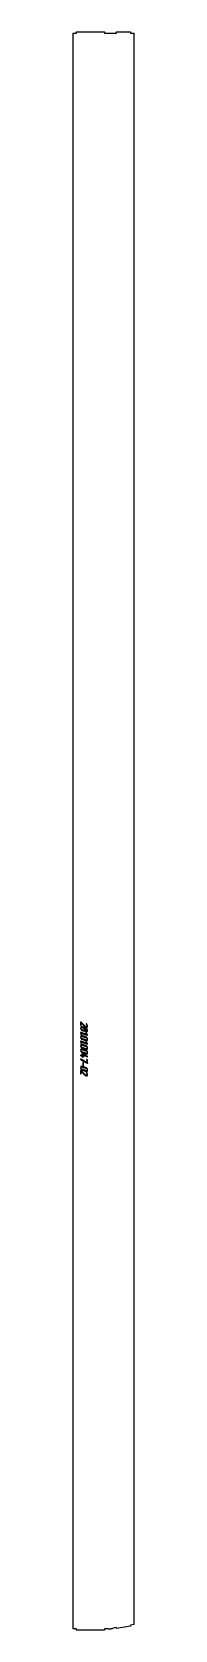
# Model space of a CAD drawing. Header units: millimetres. Extents: x 144 to 231, y 48 to 2310.
import ezdxf

# ---------------------------------------------------------------- set-up
doc = ezdxf.new("R2010")
doc.units = ezdxf.units.MM
doc.linetypes.add('K5LT_BASIC', pattern=[0])
doc.layers.add('Engraving', color=7, linetype='Continuous')

msp = doc.modelspace()

# ---------------------------------------------------------------- linework, layer by layer
at = {"color": 143, "linetype": 'K5LT_BASIC', "lineweight": 25, "true_color": 0x33acca}
for p, q in [((144.1, 2308), (144.1, 49.9)), ((144.1, 2308), (149.1, 2308)), ((149.1, 2308), (149.1, 2309.5)), ((149.1, 2309.5), (189.1, 2309.5)), ((189.1, 2309.5), (189.1, 2308)), ((189.1, 2308), (194.1, 2308)), ((194.1, 2308), (201.2, 2308)), ((201.2, 2308), (206.2, 2308)), ((206.2, 2308), (206.2, 2309.5)), ((206.2, 2309.5), (226.2, 2309.5)), ((226.2, 2309.5), (226.2, 2308)), ((226.2, 2308), (231.2, 2308)), ((231.2, 56.3), (231.2, 2308)), ((149.1, 49.9), (144.1, 49.9)), ((149.1, 48.4), (149.1, 49.9)), ((189.1, 48.4), (149.1, 48.4)), ((194.1, 49.9), (189.1, 49.9)), ((189.1, 49.9), (189.1, 48.4)), ((206.2, 51.9), (201.2, 51)), ((226.2, 53.9), (206.2, 50.4)), ((206.2, 50.4), (206.2, 51.9)), ((231.2, 56.3), (226.2, 55.4)), ((226.2, 55.4), (226.2, 53.9))]:
    msp.add_line(p, q, dxfattribs=at)
msp.add_open_spline([(194.1, 49.9), (194.4, 49.9), (195, 49.9), (195.9, 50), (196.7, 50.1), (197.6, 50.2), (198.5, 50.4), (199.4, 50.6), (200.3, 50.8), (200.9, 50.9), (201.2, 51)], degree=3, dxfattribs=at)
at = {"layer": 'Engraving', "color": 143, "linetype": 'K5LT_BASIC', "lineweight": 25, "true_color": 0x33acca}
for points, knots in [([(155.2, 904.2), (155.2, 906.3), (155.2, 908.4), (155.2, 908.5), (155.3, 908.6), (155.4, 908.7), (155.5, 908.6), (155.6, 908.6), (155.7, 908.5), (158.7, 905.6), (161.6, 902.6), (161.8, 902.5), (161.9, 902.4), (162, 902.3), (162.1, 902.2), (162.4, 902), (162.7, 901.9), (163.4, 901.7), (163.9, 902.1), (164.1, 902.3), (164.3, 902.6), (164.4, 902.9), (164.4, 903.2), (164.4, 903.7), (164.1, 904.2), (163.8, 904.7), (163.2, 905.2), (163.1, 905.3), (163, 905.4), (163, 905.5), (163, 905.6), (163, 905.8), (163, 905.9), (163.1, 905.9), (163.3, 905.9), (163.4, 905.8), (163.4, 905.8), (164.3, 905.2), (164.7, 904.4), (165.1, 903.7), (165.1, 903), (165.1, 902), (164.4, 901.4), (163.7, 900.8), (162.7, 901.2), (162.3, 901.3), (162, 901.5), (161.7, 901.7), (161.2, 902.1), (158.6, 904.8), (155.9, 907.5), (155.9, 905.7), (155.9, 903.9), (155.9, 903.8), (155.8, 903.7), (155.6, 903.6), (155.5, 903.7), (155.4, 903.7), (155.3, 903.9), (155.2, 904), (155.2, 904.2)], [0, 0, 0, 3.047826, 3.047826, 3.226196, 3.226196, 3.425035, 3.425035, 3.570989, 3.570989, 9.561221, 9.561221, 9.825724, 9.825724, 10.050668, 10.050668, 10.473601, 10.473601, 11.396415, 11.396415, 11.832946, 11.832946, 12.317549, 12.317549, 13.072233, 13.072233, 14.062635, 14.062635, 14.240973, 14.240973, 14.40613, 14.40613, 14.588981, 14.588981, 14.779051, 14.779051, 14.881829, 14.881829, 16.249197, 16.249197, 17.325971, 17.325971, 18.610175, 18.610175, 19.935785, 19.935785, 20.483021, 20.483021, 21.195978, 21.195978, 26.62229, 26.62229, 29.191003, 29.191003, 29.365522, 29.365522, 29.547183, 29.547183, 29.763638, 29.763638, 30, 30, 30]), ([(157.3, 896.7), (156.4, 897), (155.8, 897.8), (155.2, 898.7), (155.2, 899.6), (155.2, 899.9), (155.2, 900.3), (155.2, 901.1), (155.8, 901.5), (156.4, 902), (157.3, 901.7), (158, 901.4), (158.7, 901.2), (159.3, 901), (159.8, 900.6), (160.3, 900.1), (160.6, 899.4), (160.9, 899.7), (161.3, 899.7), (161.8, 899.8), (162.3, 899.6), (162.6, 899.5), (163, 899.4), (163.8, 899.1), (164.5, 898.3), (164.8, 897.8), (165, 897.4), (165, 897.2), (165.1, 897), (165.1, 896.9), (165.1, 896.8), (165.1, 896.7), (165.1, 896.6), (165.1, 895.7), (164.5, 895.2), (164.2, 895), (163.8, 895), (163.6, 895), (163.4, 895), (163.3, 895), (163.2, 895.1), (163.1, 895.1), (163, 895.1), (162.6, 895.3), (162.3, 895.4), (161.7, 895.6), (161.3, 895.9), (160.9, 896.2), (160.6, 896.7), (160.4, 896.3), (159.8, 896.2), (159.3, 896), (158.7, 896.2), (158, 896.5), (157.3, 896.7)], [0, 0, 0, 1.873598, 1.873598, 3.69261, 3.69261, 4.386884, 4.386884, 5.818535, 5.818535, 7.364988, 7.364988, 8.831065, 8.831065, 10.043454, 10.043454, 11.431214, 11.431214, 12.22177, 12.22177, 13.14885, 13.14885, 13.899491, 13.899491, 15.762312, 15.762312, 16.708293, 16.708293, 17.125443, 17.125443, 17.362221, 17.362221, 17.577677, 17.577677, 19.055802, 19.055802, 19.771228, 19.771228, 20.139764, 20.139764, 20.365597, 20.365597, 20.592941, 20.592941, 21.340886, 21.340886, 22.373032, 22.373032, 23.469845, 23.469845, 24.415003, 24.415003, 25.533412, 25.533412, 27, 27, 27]), ([(155.5, 893.1), (155.3, 893.2), (155.2, 893.3), (155.2, 893.4), (155.2, 893.6), (155.2, 893.6), (155.2, 893.8), (155.3, 893.9), (155.5, 893.8), (159.7, 892.4), (163.9, 891), (163.1, 892), (162.4, 893), (162.3, 893.1), (162.3, 893.3), (162.3, 893.4), (162.4, 893.5), (162.5, 893.6), (162.6, 893.5), (162.7, 893.5), (162.9, 893.3), (163.9, 891.9), (165, 890.5), (165.1, 890.3), (165.1, 890.2), (165.1, 890.1), (165, 890), (164.9, 889.9), (164.8, 890), (160.1, 891.5), (155.5, 893.1)], [0, 0, 0, 0.181151, 0.181151, 0.343934, 0.343934, 0.472146, 0.472146, 0.625059, 0.625059, 5.39951, 5.39951, 6.773407, 6.773407, 6.936544, 6.936544, 7.074093, 7.074093, 7.217588, 7.217588, 7.383484, 7.383484, 9.302301, 9.302301, 9.462957, 9.462957, 9.596849, 9.596849, 9.739807, 9.739807, 15, 15, 15]), ([(156.2, 891.3), (156.2, 891.1), (156.1, 891), (155.9, 890.9), (155.7, 890.9), (155.5, 891), (155.3, 891.2), (155.2, 891.4), (155.2, 891.7), (155.2, 891.9), (155.3, 892), (155.5, 892.1), (155.7, 892), (155.8, 892), (156, 891.8), (156.2, 891.6), (156.2, 891.3)], [0, 0, 0, 0.855828, 0.855828, 1.74556, 1.74556, 2.805969, 2.805969, 3.96496, 3.96496, 4.876932, 4.876932, 5.801755, 5.801755, 6.76801, 6.76801, 8, 8, 8]), ([(157.3, 884.3), (156.4, 884.6), (155.8, 885.4), (155.2, 886.2), (155.2, 887.1), (155.2, 887.5), (155.2, 887.8), (155.2, 888.7), (155.8, 889.1), (156.4, 889.6), (157.3, 889.3), (160.1, 888.3), (163, 887.3), (163.8, 887), (164.5, 886.2), (165.1, 885.4), (165.1, 884.5), (165.1, 884.1), (165.1, 883.8), (165.1, 882.9), (164.5, 882.5), (163.9, 882), (163, 882.3), (160.1, 883.3), (157.3, 884.3)], [0, 0, 0, 0.846521, 0.846521, 1.674424, 1.674424, 1.989042, 1.989042, 2.637777, 2.637777, 3.338641, 3.338641, 5.996422, 5.996422, 6.83575, 6.83575, 7.667338, 7.667338, 7.981955, 7.981955, 8.645972, 8.645972, 9.342219, 9.342219, 12, 12, 12]), ([(157.3, 897.4), (158, 897.2), (158.7, 896.9), (159.3, 896.7), (159.7, 897), (160.1, 897.3), (160.1, 897.9), (160.1, 898.2), (160.1, 898.6), (160.1, 899.2), (159.7, 899.7), (159.3, 900.3), (158.7, 900.5), (158, 900.7), (157.3, 901), (156.7, 901.2), (156.3, 900.9), (155.9, 900.6), (155.9, 900), (155.9, 899.7), (155.9, 899.3), (155.9, 898.7), (156.3, 898.2), (156.7, 897.6), (157.3, 897.4)], [0, 0, 0, 1.329406, 1.329406, 2.254108, 2.254108, 3.148824, 3.148824, 3.778355, 3.778355, 4.877538, 4.877538, 6.009386, 6.009386, 7.338792, 7.338792, 8.260968, 8.260968, 9.137189, 9.137189, 9.766721, 9.766721, 10.866842, 10.866842, 12, 12, 12]), ([(157.3, 885), (160.1, 884), (163, 883.1), (163.6, 882.9), (164, 883.1), (164.4, 883.4), (164.4, 884), (164.4, 884.4), (164.4, 884.7), (164.4, 885.3), (164, 885.9), (163.6, 886.4), (163, 886.6), (160.1, 887.6), (157.3, 888.5), (156.7, 888.7), (156.3, 888.5), (155.9, 888.2), (155.9, 887.6), (155.9, 887.2), (155.9, 886.9), (155.9, 886.3), (156.3, 885.8), (156.7, 885.2), (157.3, 885)], [0, 0, 0, 3.194824, 3.194824, 3.749556, 3.749556, 4.284872, 4.284872, 4.662943, 4.662943, 5.32312, 5.32312, 6.003067, 6.003067, 9.197891, 9.197891, 9.751896, 9.751896, 10.278148, 10.278148, 10.656218, 10.656218, 11.310094, 11.310094, 12, 12, 12]), ([(162.3, 896.1), (162.6, 896), (163, 895.8), (163.6, 895.6), (164, 895.9), (164.4, 896.2), (164.4, 896.8), (164.4, 897.4), (164, 897.9), (163.6, 898.5), (163, 898.7), (162.6, 898.8), (162.3, 898.9), (161.7, 899.1), (161.3, 898.9), (160.8, 898.6), (160.8, 898), (160.8, 897.4), (161.3, 896.9), (161.7, 896.3), (162.3, 896.1)], [0, 0, 0, 0.718951, 0.718951, 1.697337, 1.697337, 2.634709, 2.634709, 3.797866, 3.797866, 5.000561, 5.000561, 5.719512, 5.719512, 6.697901, 6.697901, 7.635273, 7.635273, 8.789173, 8.789173, 10, 10, 10]), ([(155.5, 880.7), (155.3, 880.7), (155.2, 880.9), (155.2, 881), (155.2, 881.1), (155.2, 881.2), (155.2, 881.4), (155.3, 881.4), (155.5, 881.4), (159.7, 879.9), (163.9, 878.5), (163.1, 879.5), (162.4, 880.6), (162.3, 880.7), (162.3, 880.8), (162.3, 881), (162.4, 881.1), (162.5, 881.1), (162.6, 881.1), (162.7, 881.1), (162.9, 880.9), (163.9, 879.5), (165, 878), (165.1, 877.9), (165.1, 877.8), (165.1, 877.6), (165, 877.5), (164.9, 877.5), (164.8, 877.5), (160.1, 879.1), (155.5, 880.7)], [0, 0, 0, 0.181151, 0.181151, 0.343934, 0.343934, 0.472146, 0.472146, 0.625059, 0.625059, 5.39951, 5.39951, 6.773407, 6.773407, 6.936544, 6.936544, 7.074093, 7.074093, 7.217588, 7.217588, 7.383484, 7.383484, 9.302301, 9.302301, 9.462957, 9.462957, 9.596849, 9.596849, 9.739807, 9.739807, 15, 15, 15]), ([(156.2, 878.9), (156.2, 878.7), (156.1, 878.5), (155.9, 878.4), (155.7, 878.5), (155.5, 878.6), (155.3, 878.8), (155.2, 879), (155.2, 879.2), (155.2, 879.5), (155.3, 879.6), (155.5, 879.6), (155.7, 879.6), (155.8, 879.5), (156, 879.3), (156.2, 879.1), (156.2, 878.9)], [0, 0, 0, 0.855828, 0.855828, 1.74556, 1.74556, 2.805969, 2.805969, 3.96496, 3.96496, 4.876932, 4.876932, 5.801755, 5.801755, 6.76801, 6.76801, 8, 8, 8]), ([(157.3, 871.8), (156.4, 872.1), (155.8, 873), (155.2, 873.8), (155.2, 874.7), (155.2, 875.1), (155.2, 875.4), (155.2, 876.2), (155.8, 876.7), (156.4, 877.1), (157.3, 876.8), (160.1, 875.9), (163, 874.9), (163.8, 874.6), (164.5, 873.8), (165.1, 872.9), (165.1, 872), (165.1, 871.7), (165.1, 871.3), (165.1, 870.4), (164.5, 870), (163.9, 869.6), (163, 869.9), (160.1, 870.9), (157.3, 871.8)], [0, 0, 0, 0.846521, 0.846521, 1.674424, 1.674424, 1.989042, 1.989042, 2.637777, 2.637777, 3.338641, 3.338641, 5.996422, 5.996422, 6.83575, 6.83575, 7.667338, 7.667338, 7.981955, 7.981955, 8.645972, 8.645972, 9.342219, 9.342219, 12, 12, 12]), ([(157.3, 865.5), (156.4, 865.8), (155.8, 866.6), (155.2, 867.5), (155.2, 868.3), (155.2, 868.7), (155.2, 869.1), (155.2, 869.9), (155.8, 870.3), (156.4, 870.8), (157.3, 870.5), (160.1, 869.5), (163, 868.5), (163.8, 868.2), (164.5, 867.4), (165.1, 866.6), (165.1, 865.7), (165.1, 865.3), (165.1, 865), (165.1, 864.1), (164.5, 863.7), (163.9, 863.3), (163, 863.6), (160.1, 864.5), (157.3, 865.5)], [0, 0, 0, 0.846521, 0.846521, 1.674424, 1.674424, 1.989042, 1.989042, 2.637777, 2.637777, 3.338641, 3.338641, 5.996422, 5.996422, 6.83575, 6.83575, 7.667338, 7.667338, 7.981955, 7.981955, 8.645972, 8.645972, 9.342219, 9.342219, 12, 12, 12]), ([(158, 860.3), (158, 859.8), (158, 859.3), (158, 859.1), (157.9, 859), (157.8, 859), (157.7, 859), (157.5, 859.1), (157.4, 859.2), (157.3, 859.3), (157.3, 859.5), (157.3, 860), (157.3, 860.6), (156.4, 860.9), (155.5, 861.2), (155.3, 861.2), (155.2, 861.4), (155.2, 861.5), (155.2, 861.6), (155.2, 861.7), (155.2, 861.9), (155.3, 861.9), (155.5, 861.9), (156.4, 861.6), (157.3, 861.3), (157.3, 862.5), (157.3, 863.8), (157.3, 863.9), (157.4, 864), (157.5, 864.1), (157.6, 864), (157.7, 864), (157.7, 864), (161.3, 862), (164.8, 860.1), (165, 860.1), (165, 859.9), (165.1, 859.8), (165.1, 859.7), (165.1, 859.6), (165, 859.5), (164.9, 859.4), (164.8, 859.4), (164.7, 859.5), (164.7, 859.5), (161.3, 861.3), (158, 863.1), (158, 862.1), (158, 861), (158.9, 860.7), (159.8, 860.4), (159.9, 860.4), (160, 860.2), (160.1, 860.1), (160.1, 860), (160.1, 859.8), (160.1, 859.7), (160, 859.7), (159.8, 859.7), (158.9, 860), (158, 860.3)], [0, 0, 0, 0.919271, 0.919271, 1.127707, 1.127707, 1.344577, 1.344577, 1.602992, 1.602992, 1.885279, 1.885279, 2.80455, 2.80455, 4.412203, 4.412203, 4.700056, 4.700056, 4.958613, 4.958613, 5.162261, 5.162261, 5.405251, 5.405251, 7.012904, 7.012904, 9.140618, 9.140618, 9.358167, 9.358167, 9.5736, 9.5736, 9.652851, 9.652851, 16.566261, 16.566261, 16.816195, 16.816195, 17.03414, 17.03414, 17.246724, 17.246724, 17.473684, 17.473684, 17.546543, 17.546543, 24.044603, 24.044603, 25.801161, 25.801161, 27.41337, 27.41337, 27.672909, 27.672909, 27.947247, 27.947247, 28.150404, 28.150404, 28.387791, 28.387791, 30, 30, 30]), ([(157.3, 872.5), (160.1, 871.6), (163, 870.6), (163.6, 870.4), (164, 870.7), (164.4, 871), (164.4, 871.6), (164.4, 871.9), (164.4, 872.3), (164.4, 872.9), (164, 873.4), (163.6, 874), (163, 874.2), (160.1, 875.1), (157.3, 876.1), (156.7, 876.3), (156.3, 876), (155.9, 875.7), (155.9, 875.2), (155.9, 874.8), (155.9, 874.5), (155.9, 873.9), (156.3, 873.3), (156.7, 872.8), (157.3, 872.5)], [0, 0, 0, 3.194824, 3.194824, 3.749556, 3.749556, 4.284872, 4.284872, 4.662943, 4.662943, 5.32312, 5.32312, 6.003067, 6.003067, 9.197891, 9.197891, 9.751896, 9.751896, 10.278148, 10.278148, 10.656218, 10.656218, 11.310094, 11.310094, 12, 12, 12]), ([(157.3, 866.2), (160.1, 865.2), (163, 864.3), (163.6, 864.1), (164, 864.3), (164.4, 864.6), (164.4, 865.2), (164.4, 865.6), (164.4, 865.9), (164.4, 866.5), (164, 867.1), (163.6, 867.6), (163, 867.8), (160.1, 868.8), (157.3, 869.8), (156.7, 870), (156.3, 869.7), (155.9, 869.4), (155.9, 868.8), (155.9, 868.5), (155.9, 868.1), (155.9, 867.5), (156.3, 867), (156.7, 866.4), (157.3, 866.2)], [0, 0, 0, 3.194824, 3.194824, 3.749556, 3.749556, 4.284872, 4.284872, 4.662943, 4.662943, 5.32312, 5.32312, 6.003067, 6.003067, 9.197891, 9.197891, 9.751896, 9.751896, 10.278148, 10.278148, 10.656218, 10.656218, 11.310094, 11.310094, 12, 12, 12]), ([(164.7, 850.3), (160.1, 852.9), (155.4, 855.6), (155.4, 855.6), (155.2, 855.8), (155.2, 855.9), (155.2, 856), (155.2, 856.1), (155.2, 856.2), (155.3, 856.3), (155.5, 856.3), (155.6, 856.2), (155.6, 856.2), (160, 853.7), (164.4, 851.2), (164.4, 852.9), (164.4, 854.6), (164, 854.8), (163.7, 854.9), (163.5, 854.9), (163.4, 855.1), (163.3, 855.2), (163.3, 855.4), (163.3, 855.4), (163.4, 855.6), (163.5, 855.7), (163.7, 855.6), (164.2, 855.4), (164.8, 855.2), (165.1, 855.1), (165.1, 854.8), (165.1, 852.6), (165.1, 850.5), (165.1, 850.3), (165, 850.3), (164.9, 850.2), (164.8, 850.2), (164.7, 850.3), (164.7, 850.3)], [0, 0, 0, 5.953157, 5.953157, 6.113276, 6.113276, 6.251888, 6.251888, 6.390451, 6.390451, 6.541705, 6.541705, 6.59934, 6.59934, 12.273025, 12.273025, 14.212009, 14.212009, 14.627581, 14.627581, 14.815537, 14.815537, 14.984487, 14.984487, 15.117563, 15.117563, 15.276328, 15.276328, 15.902294, 15.902294, 16.260943, 16.260943, 18.649985, 18.649985, 18.79436, 18.79436, 18.934022, 18.934022, 19, 19, 19]), ([(157.3, 840.9), (156.4, 841.2), (155.8, 842), (155.2, 842.9), (155.2, 843.7), (155.2, 844.1), (155.2, 844.5), (155.2, 845.3), (155.8, 845.7), (156.4, 846.2), (157.3, 845.9), (160.1, 844.9), (163, 843.9), (163.8, 843.6), (164.5, 842.8), (165.1, 842), (165.1, 841.1), (165.1, 840.7), (165.1, 840.4), (165.1, 839.5), (164.5, 839.1), (163.9, 838.6), (163, 838.9), (160.1, 839.9), (157.3, 840.9)], [0, 0, 0, 0.846521, 0.846521, 1.674424, 1.674424, 1.989042, 1.989042, 2.637777, 2.637777, 3.338641, 3.338641, 5.996422, 5.996422, 6.83575, 6.83575, 7.667338, 7.667338, 7.981955, 7.981955, 8.645972, 8.645972, 9.342219, 9.342219, 12, 12, 12]), ([(155.2, 835.6), (155.2, 837.8), (155.2, 839.9), (155.2, 840), (155.3, 840.1), (155.4, 840.1), (155.5, 840.1), (155.6, 840.1), (155.7, 840), (158.7, 837), (161.6, 834.1), (161.8, 834), (161.9, 833.8), (162, 833.7), (162.1, 833.6), (162.4, 833.5), (162.7, 833.4), (163.4, 833.1), (163.9, 833.6), (164.1, 833.7), (164.3, 834), (164.4, 834.3), (164.4, 834.7), (164.4, 835.2), (164.1, 835.7), (163.8, 836.2), (163.2, 836.7), (163.1, 836.8), (163, 836.9), (163, 837), (163, 837.1), (163, 837.2), (163, 837.3), (163.1, 837.4), (163.3, 837.3), (163.4, 837.3), (163.4, 837.3), (164.3, 836.7), (164.7, 835.9), (165.1, 835.2), (165.1, 834.5), (165.1, 833.5), (164.4, 832.9), (163.7, 832.3), (162.7, 832.7), (162.3, 832.8), (162, 833), (161.7, 833.2), (161.2, 833.6), (158.6, 836.3), (155.9, 839), (155.9, 837.2), (155.9, 835.4), (155.9, 835.3), (155.8, 835.2), (155.6, 835.1), (155.5, 835.2), (155.4, 835.2), (155.3, 835.3), (155.2, 835.5), (155.2, 835.6)], [0, 0, 0, 3.047826, 3.047826, 3.226196, 3.226196, 3.425035, 3.425035, 3.570989, 3.570989, 9.561221, 9.561221, 9.825724, 9.825724, 10.050668, 10.050668, 10.473601, 10.473601, 11.396415, 11.396415, 11.832946, 11.832946, 12.317549, 12.317549, 13.072233, 13.072233, 14.062635, 14.062635, 14.240973, 14.240973, 14.40613, 14.40613, 14.588981, 14.588981, 14.779051, 14.779051, 14.881829, 14.881829, 16.249197, 16.249197, 17.325971, 17.325971, 18.610175, 18.610175, 19.935785, 19.935785, 20.483021, 20.483021, 21.195978, 21.195978, 26.62229, 26.62229, 29.191003, 29.191003, 29.365522, 29.365522, 29.547183, 29.547183, 29.763638, 29.763638, 30, 30, 30]), ([(157.3, 841.6), (160.1, 840.6), (163, 839.7), (163.6, 839.5), (164, 839.7), (164.4, 840), (164.4, 840.6), (164.4, 841), (164.4, 841.3), (164.4, 841.9), (164, 842.5), (163.6, 843), (163, 843.2), (160.1, 844.2), (157.3, 845.1), (156.7, 845.3), (156.3, 845.1), (155.9, 844.8), (155.9, 844.2), (155.9, 843.9), (155.9, 843.5), (155.9, 842.9), (156.3, 842.4), (156.7, 841.8), (157.3, 841.6)], [0, 0, 0, 3.194824, 3.194824, 3.749556, 3.749556, 4.284872, 4.284872, 4.662943, 4.662943, 5.32312, 5.32312, 6.003067, 6.003067, 9.197891, 9.197891, 9.751896, 9.751896, 10.278148, 10.278148, 10.656218, 10.656218, 11.310094, 11.310094, 12, 12, 12]), ([(158.4, 846.8), (158.4, 848.9), (158.4, 851.1), (158.4, 851.2), (158.5, 851.3), (158.6, 851.3), (158.7, 851.3), (158.8, 851.3), (158.9, 851.1), (159.1, 851), (159.1, 850.8), (159.1, 848.7), (159.1, 846.5), (159.1, 846.4), (159, 846.3), (158.8, 846.3), (158.7, 846.3), (158.6, 846.4), (158.5, 846.5), (158.4, 846.6), (158.4, 846.8)], [0, 0, 0, 3.94619, 3.94619, 4.18756, 4.18756, 4.430856, 4.430856, 4.683549, 4.683549, 5.009861, 5.009861, 8.956051, 8.956051, 9.181245, 9.181245, 9.415662, 9.415662, 9.694987, 9.694987, 10, 10, 10])]:
    msp.add_open_spline(points, degree=2, knots=knots, dxfattribs=at)

doc.saveas('drawing.dxf')
